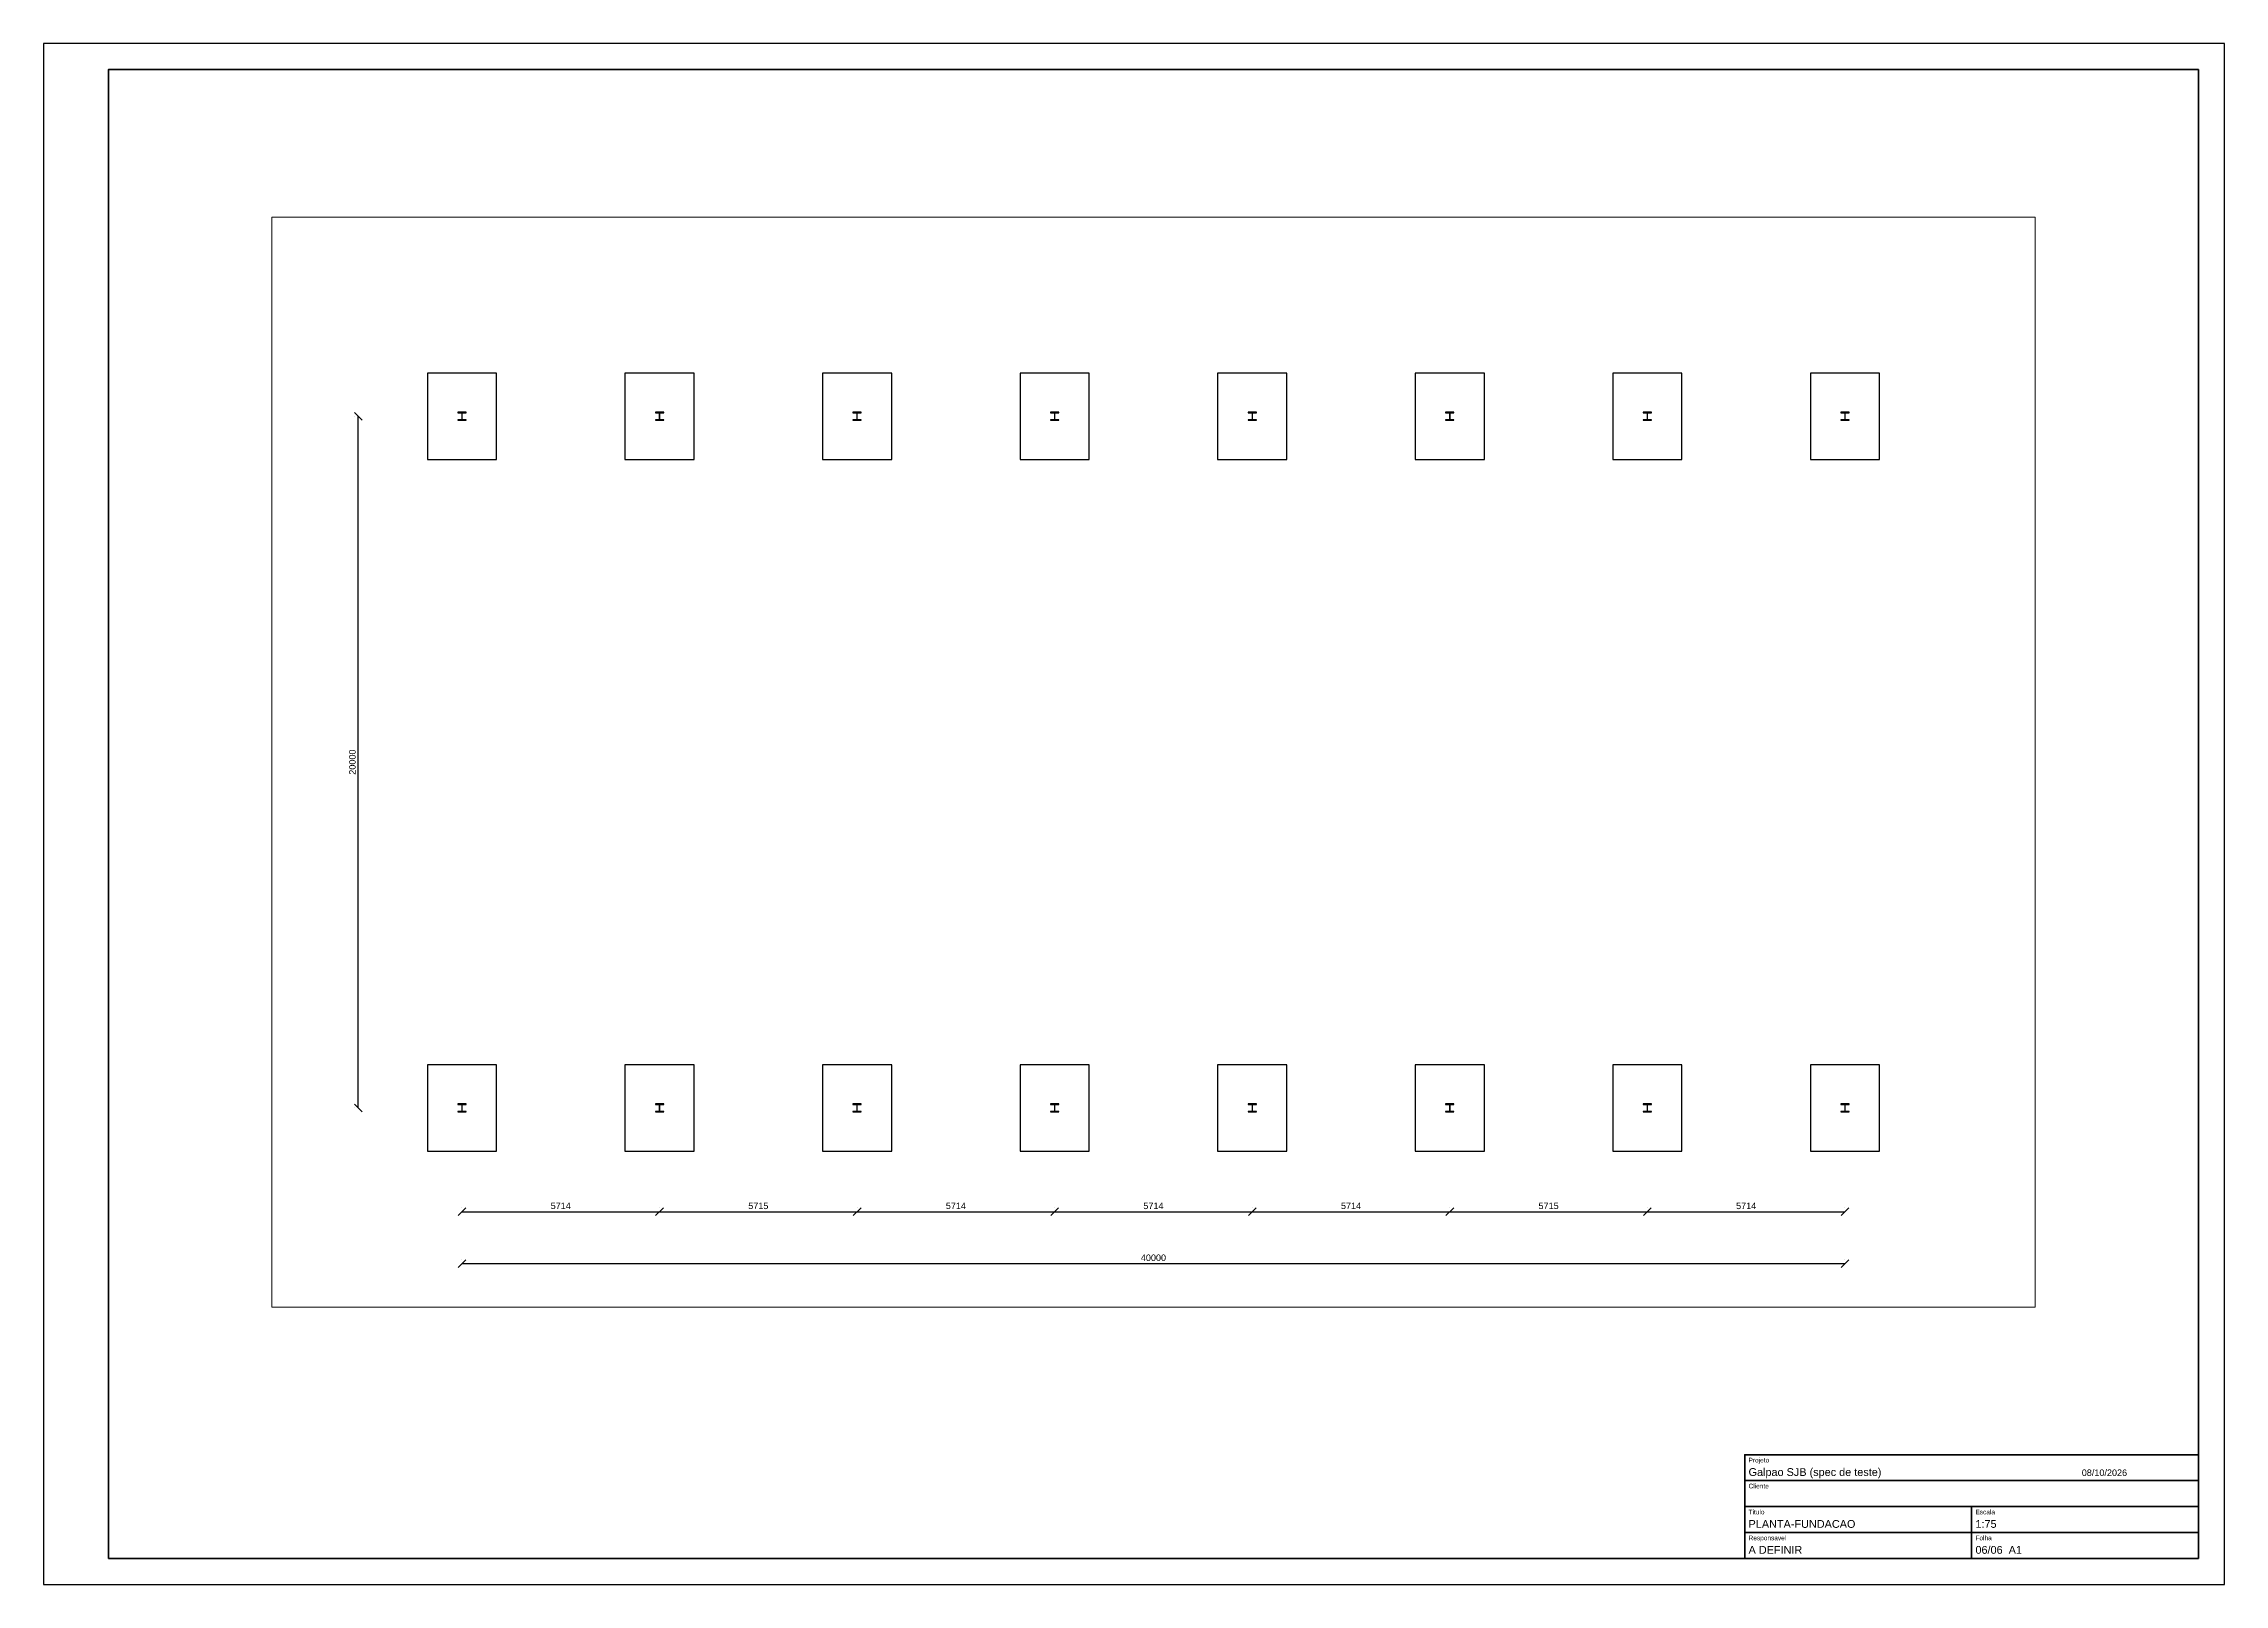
# Paper-space layout '06-PLANTA-FUNDACAO' of a CAD drawing. Header units: millimetres. Extents: x 0 to 841, y 0 to 594.
# The model-space entities are those that its viewports show. They can reach past a viewport. Long polylines and large blocks are cut down to what shows.
import ezdxf

# ---------------------------------------------------------------- set-up
doc = ezdxf.new("R2010")
doc.units = ezdxf.units.MM
for name, color, linetype, lineweight in [('ANOT-COTA', 7, 'Continuous', 13), ('EST-PILAR', 1, 'Continuous', 25), ('FOLHA-CARIMBO', 7, 'Continuous', 35), ('FUN-BLOCO', 6, 'Continuous', 25)]:
    doc.layers.add(name, color=color, linetype=linetype, lineweight=lineweight)
doc.layers.add('FOLHA-VIEWPORT', color=8, linetype='Continuous', plot=False)
doc.styles.add('TEXTO', font='arial.ttf')
doc.dimstyles.new('COTA-1-75', dxfattribs={"dimscale": 75, "dimtxt": 2.5, "dimasz": 2, "dimexe": 1.5, "dimexo": 1.5, "dimgap": 1, "dimtad": 1, "dimdec": 0, "dimtxsty": 'TEXTO', "dimtsz": 1.5, "dimcen": 2.5, "dimclrd": 256, "dimclre": 256, "dimclrt": 256, "dimazin": 3, "dimtfac": 1, "dimtmove": 0, "dimatfit": 3, "dimarcsym": 0})

# ---------------------------------------------------------------- blocks, each defined once
blk = doc.blocks.new('CARIMBO')
at = {"layer": 'FOLHA-CARIMBO'}
for p, q in [((0, 30), (175, 30)), ((0, 20), (175, 20)), ((87.5, 10), (87.5, 20)), ((0, 10), (175, 10)), ((87.5, 0), (87.5, 10))]:
    blk.add_line(p, q, dxfattribs=at)
blk.add_lwpolyline([(0, 0), (175, 0), (175, 40), (0, 40)], close=True, dxfattribs=at)
at = {"layer": 'FOLHA-CARIMBO', "style": 'TEXTO'}
for s, p in [('Projeto', (1.5, 37)), ('Cliente', (1.5, 27)), ('Titulo', (1.5, 17)), ('Escala', (89, 17)), ('Responsavel', (1.5, 7)), ('Folha', (89, 7))]:
    blk.add_text(s, height=1.8, dxfattribs=at).set_placement(p)
for tag, p, height in [('PROJETO', (1.5, 31.8), 3), ('DATA', (130, 31.8), 2.5), ('REVISAO', (155, 31.8), 2.5), ('CLIENTE', (1.5, 21.8), 3), ('TITULO', (1.5, 11.8), 3), ('ESCALA', (89, 11.8), 3), ('RESPONSAVEL', (1.5, 1.8), 3), ('FOLHA', (89, 1.8), 3)]:
    blk.add_attdef(tag, p, '', height=height, dxfattribs=at)

msp = doc.modelspace()

# ---------------------------------------------------------------- linework, layer by layer
at = {"layer": 'EST-PILAR'}
for p, q in [((246620, 25872.5), (246380, 25872.5)), ((246380, 25872.5), (246380, 25860.5)), ((246620, 25860.5), (246620, 25872.5)), ((252334.3, 25872.5), (252094.3, 25872.5)), ((252094.3, 25872.5), (252094.3, 25860.5)), ((252334.3, 25860.5), (252334.3, 25872.5)), ((258048.6, 25872.5), (257808.6, 25872.5)), ((257808.6, 25872.5), (257808.6, 25860.5)), ((258048.6, 25860.5), (258048.6, 25872.5)), ((263762.9, 25872.5), (263522.9, 25872.5)), ((263522.9, 25872.5), (263522.9, 25860.5)), ((263762.9, 25860.5), (263762.9, 25872.5)), ((269477.1, 25872.5), (269237.1, 25872.5)), ((269237.1, 25872.5), (269237.1, 25860.5)), ((269477.1, 25860.5), (269477.1, 25872.5)), ((275191.4, 25872.5), (274951.4, 25872.5)), ((274951.4, 25872.5), (274951.4, 25860.5)), ((275191.4, 25860.5), (275191.4, 25872.5)), ((280905.7, 25872.5), (280665.7, 25872.5)), ((280665.7, 25872.5), (280665.7, 25860.5)), ((280905.7, 25860.5), (280905.7, 25872.5)), ((286620, 25872.5), (286380, 25872.5)), ((286380, 25872.5), (286380, 25860.5)), ((286620, 25860.5), (286620, 25872.5)), ((246380, 25860.5), (246496.2, 25860.5)), ((246496.2, 25654.5), (246380, 25654.5)), ((246380, 25654.5), (246380, 25642.5)), ((246380, 25642.5), (246620, 25642.5)), ((246496.2, 25860.5), (246496.2, 25654.5)), ((246503.7, 25654.5), (246503.7, 25860.5)), ((246503.7, 25860.5), (246620, 25860.5)), ((246620, 25654.5), (246503.7, 25654.5)), ((246620, 25642.5), (246620, 25654.5)), ((252094.3, 25860.5), (252210.5, 25860.5)), ((252210.5, 25654.5), (252094.3, 25654.5)), ((252094.3, 25654.5), (252094.3, 25642.5)), ((252094.3, 25642.5), (252334.3, 25642.5)), ((252210.5, 25860.5), (252210.5, 25654.5)), ((252218, 25654.5), (252218, 25860.5)), ((252218, 25860.5), (252334.3, 25860.5)), ((252334.3, 25654.5), (252218, 25654.5)), ((252334.3, 25642.5), (252334.3, 25654.5)), ((257808.6, 25860.5), (257924.8, 25860.5)), ((257924.8, 25654.5), (257808.6, 25654.5)), ((257808.6, 25654.5), (257808.6, 25642.5)), ((257808.6, 25642.5), (258048.6, 25642.5)), ((257924.8, 25860.5), (257924.8, 25654.5)), ((257932.3, 25654.5), (257932.3, 25860.5)), ((257932.3, 25860.5), (258048.6, 25860.5)), ((258048.6, 25654.5), (257932.3, 25654.5)), ((258048.6, 25642.5), (258048.6, 25654.5)), ((263522.9, 25860.5), (263639.1, 25860.5)), ((263639.1, 25654.5), (263522.9, 25654.5)), ((263522.9, 25654.5), (263522.9, 25642.5)), ((263522.9, 25642.5), (263762.9, 25642.5)), ((263639.1, 25860.5), (263639.1, 25654.5)), ((263646.6, 25654.5), (263646.6, 25860.5)), ((263646.6, 25860.5), (263762.9, 25860.5)), ((263762.9, 25654.5), (263646.6, 25654.5)), ((263762.9, 25642.5), (263762.9, 25654.5)), ((269237.1, 25860.5), (269353.4, 25860.5)), ((269353.4, 25654.5), (269237.1, 25654.5)), ((269237.1, 25654.5), (269237.1, 25642.5)), ((269237.1, 25642.5), (269477.1, 25642.5)), ((269353.4, 25860.5), (269353.4, 25654.5)), ((269360.9, 25654.5), (269360.9, 25860.5)), ((269360.9, 25860.5), (269477.1, 25860.5)), ((269477.1, 25654.5), (269360.9, 25654.5)), ((269477.1, 25642.5), (269477.1, 25654.5)), ((274951.4, 25860.5), (275067.7, 25860.5)), ((275067.7, 25654.5), (274951.4, 25654.5)), ((274951.4, 25654.5), (274951.4, 25642.5)), ((274951.4, 25642.5), (275191.4, 25642.5)), ((275067.7, 25860.5), (275067.7, 25654.5)), ((275075.2, 25654.5), (275075.2, 25860.5)), ((275075.2, 25860.5), (275191.4, 25860.5)), ((275191.4, 25654.5), (275075.2, 25654.5)), ((275191.4, 25642.5), (275191.4, 25654.5)), ((280665.7, 25860.5), (280782, 25860.5)), ((280782, 25654.5), (280665.7, 25654.5)), ((280665.7, 25654.5), (280665.7, 25642.5)), ((280665.7, 25642.5), (280905.7, 25642.5)), ((280782, 25860.5), (280782, 25654.5)), ((280789.5, 25654.5), (280789.5, 25860.5)), ((280789.5, 25860.5), (280905.7, 25860.5)), ((280905.7, 25654.5), (280789.5, 25654.5)), ((280905.7, 25642.5), (280905.7, 25654.5)), ((286380, 25860.5), (286496.2, 25860.5)), ((286496.2, 25654.5), (286380, 25654.5)), ((286380, 25654.5), (286380, 25642.5)), ((286380, 25642.5), (286620, 25642.5)), ((286496.2, 25860.5), (286496.2, 25654.5)), ((286503.7, 25654.5), (286503.7, 25860.5)), ((286503.7, 25860.5), (286620, 25860.5)), ((286620, 25654.5), (286503.7, 25654.5)), ((286620, 25642.5), (286620, 25654.5)), ((246620, 5872.5), (246380, 5872.5)), ((246380, 5872.5), (246380, 5860.5)), ((246380, 5860.5), (246496.2, 5860.5)), ((246496.2, 5860.5), (246496.2, 5654.5)), ((246503.7, 5654.5), (246503.7, 5860.5)), ((246503.7, 5860.5), (246620, 5860.5)), ((246620, 5860.5), (246620, 5872.5)), ((252334.3, 5872.5), (252094.3, 5872.5)), ((252094.3, 5872.5), (252094.3, 5860.5)), ((252094.3, 5860.5), (252210.5, 5860.5)), ((252210.5, 5860.5), (252210.5, 5654.5)), ((252218, 5654.5), (252218, 5860.5)), ((252218, 5860.5), (252334.3, 5860.5)), ((252334.3, 5860.5), (252334.3, 5872.5)), ((258048.6, 5872.5), (257808.6, 5872.5)), ((257808.6, 5872.5), (257808.6, 5860.5)), ((257808.6, 5860.5), (257924.8, 5860.5)), ((257924.8, 5860.5), (257924.8, 5654.5)), ((257932.3, 5654.5), (257932.3, 5860.5)), ((257932.3, 5860.5), (258048.6, 5860.5)), ((258048.6, 5860.5), (258048.6, 5872.5)), ((263762.9, 5872.5), (263522.9, 5872.5)), ((263522.9, 5872.5), (263522.9, 5860.5)), ((263522.9, 5860.5), (263639.1, 5860.5)), ((263639.1, 5860.5), (263639.1, 5654.5)), ((263646.6, 5654.5), (263646.6, 5860.5)), ((263646.6, 5860.5), (263762.9, 5860.5)), ((263762.9, 5860.5), (263762.9, 5872.5)), ((269477.1, 5872.5), (269237.1, 5872.5)), ((269237.1, 5872.5), (269237.1, 5860.5)), ((269237.1, 5860.5), (269353.4, 5860.5)), ((269353.4, 5860.5), (269353.4, 5654.5)), ((269360.9, 5654.5), (269360.9, 5860.5)), ((269360.9, 5860.5), (269477.1, 5860.5)), ((269477.1, 5860.5), (269477.1, 5872.5)), ((275191.4, 5872.5), (274951.4, 5872.5)), ((274951.4, 5872.5), (274951.4, 5860.5)), ((274951.4, 5860.5), (275067.7, 5860.5)), ((275067.7, 5860.5), (275067.7, 5654.5)), ((275075.2, 5654.5), (275075.2, 5860.5)), ((275075.2, 5860.5), (275191.4, 5860.5)), ((275191.4, 5860.5), (275191.4, 5872.5)), ((280905.7, 5872.5), (280665.7, 5872.5)), ((280665.7, 5872.5), (280665.7, 5860.5)), ((280665.7, 5860.5), (280782, 5860.5)), ((280782, 5860.5), (280782, 5654.5)), ((280789.5, 5654.5), (280789.5, 5860.5)), ((280789.5, 5860.5), (280905.7, 5860.5)), ((280905.7, 5860.5), (280905.7, 5872.5)), ((286620, 5872.5), (286380, 5872.5)), ((286380, 5872.5), (286380, 5860.5)), ((286380, 5860.5), (286496.2, 5860.5)), ((286496.2, 5860.5), (286496.2, 5654.5)), ((286503.7, 5654.5), (286503.7, 5860.5)), ((286503.7, 5860.5), (286620, 5860.5)), ((286620, 5860.5), (286620, 5872.5)), ((246496.2, 5654.5), (246380, 5654.5)), ((246380, 5654.5), (246380, 5642.5)), ((246380, 5642.5), (246620, 5642.5)), ((246620, 5654.5), (246503.7, 5654.5)), ((246620, 5642.5), (246620, 5654.5)), ((252210.5, 5654.5), (252094.3, 5654.5)), ((252094.3, 5654.5), (252094.3, 5642.5)), ((252094.3, 5642.5), (252334.3, 5642.5)), ((252334.3, 5654.5), (252218, 5654.5)), ((252334.3, 5642.5), (252334.3, 5654.5)), ((257924.8, 5654.5), (257808.6, 5654.5)), ((257808.6, 5654.5), (257808.6, 5642.5)), ((257808.6, 5642.5), (258048.6, 5642.5)), ((258048.6, 5654.5), (257932.3, 5654.5)), ((258048.6, 5642.5), (258048.6, 5654.5)), ((263639.1, 5654.5), (263522.9, 5654.5)), ((263522.9, 5654.5), (263522.9, 5642.5)), ((263522.9, 5642.5), (263762.9, 5642.5)), ((263762.9, 5654.5), (263646.6, 5654.5)), ((263762.9, 5642.5), (263762.9, 5654.5)), ((269353.4, 5654.5), (269237.1, 5654.5)), ((269237.1, 5654.5), (269237.1, 5642.5)), ((269237.1, 5642.5), (269477.1, 5642.5)), ((269477.1, 5654.5), (269360.9, 5654.5)), ((269477.1, 5642.5), (269477.1, 5654.5)), ((275067.7, 5654.5), (274951.4, 5654.5)), ((274951.4, 5654.5), (274951.4, 5642.5)), ((274951.4, 5642.5), (275191.4, 5642.5)), ((275191.4, 5654.5), (275075.2, 5654.5)), ((275191.4, 5642.5), (275191.4, 5654.5)), ((280782, 5654.5), (280665.7, 5654.5)), ((280665.7, 5654.5), (280665.7, 5642.5)), ((280665.7, 5642.5), (280905.7, 5642.5)), ((280905.7, 5654.5), (280789.5, 5654.5)), ((280905.7, 5642.5), (280905.7, 5654.5)), ((286496.2, 5654.5), (286380, 5654.5)), ((286380, 5654.5), (286380, 5642.5)), ((286380, 5642.5), (286620, 5642.5)), ((286620, 5654.5), (286503.7, 5654.5)), ((286620, 5642.5), (286620, 5654.5))]:
    msp.add_line(p, q, dxfattribs=at)
at = {"layer": 'FUN-BLOCO'}
for p, q in [((245500, 27007.5), (245500, 24507.5)), ((247500, 27007.5), (245500, 27007.5)), ((247500, 24507.5), (247500, 27007.5)), ((251214.3, 27007.5), (251214.3, 24507.5)), ((253214.3, 27007.5), (251214.3, 27007.5)), ((253214.3, 24507.5), (253214.3, 27007.5)), ((256928.6, 27007.5), (256928.6, 24507.5)), ((258928.6, 27007.5), (256928.6, 27007.5)), ((258928.6, 24507.5), (258928.6, 27007.5)), ((262642.9, 27007.5), (262642.9, 24507.5)), ((264642.9, 27007.5), (262642.9, 27007.5)), ((264642.9, 24507.5), (264642.9, 27007.5)), ((268357.1, 27007.5), (268357.1, 24507.5)), ((270357.1, 27007.5), (268357.1, 27007.5)), ((270357.1, 24507.5), (270357.1, 27007.5)), ((274071.4, 27007.5), (274071.4, 24507.5)), ((276071.4, 27007.5), (274071.4, 27007.5)), ((276071.4, 24507.5), (276071.4, 27007.5)), ((279785.7, 27007.5), (279785.7, 24507.5)), ((281785.7, 27007.5), (279785.7, 27007.5)), ((281785.7, 24507.5), (281785.7, 27007.5)), ((285500, 27007.5), (285500, 24507.5)), ((287500, 27007.5), (285500, 27007.5)), ((287500, 24507.5), (287500, 27007.5)), ((245500, 24507.5), (247500, 24507.5)), ((251214.3, 24507.5), (253214.3, 24507.5)), ((256928.6, 24507.5), (258928.6, 24507.5)), ((262642.9, 24507.5), (264642.9, 24507.5)), ((268357.1, 24507.5), (270357.1, 24507.5)), ((274071.4, 24507.5), (276071.4, 24507.5)), ((279785.7, 24507.5), (281785.7, 24507.5)), ((285500, 24507.5), (287500, 24507.5)), ((245500, 7007.5), (245500, 4507.5)), ((247500, 7007.5), (245500, 7007.5)), ((247500, 4507.5), (247500, 7007.5)), ((251214.3, 7007.5), (251214.3, 4507.5)), ((253214.3, 7007.5), (251214.3, 7007.5)), ((253214.3, 4507.5), (253214.3, 7007.5)), ((256928.6, 7007.5), (256928.6, 4507.5)), ((258928.6, 7007.5), (256928.6, 7007.5)), ((258928.6, 4507.5), (258928.6, 7007.5)), ((262642.9, 7007.5), (262642.9, 4507.5)), ((264642.9, 7007.5), (262642.9, 7007.5)), ((264642.9, 4507.5), (264642.9, 7007.5)), ((268357.1, 7007.5), (268357.1, 4507.5)), ((270357.1, 7007.5), (268357.1, 7007.5)), ((270357.1, 4507.5), (270357.1, 7007.5)), ((274071.4, 7007.5), (274071.4, 4507.5)), ((276071.4, 7007.5), (274071.4, 7007.5)), ((276071.4, 4507.5), (276071.4, 7007.5)), ((279785.7, 7007.5), (279785.7, 4507.5)), ((281785.7, 7007.5), (279785.7, 7007.5)), ((281785.7, 4507.5), (281785.7, 7007.5)), ((285500, 7007.5), (285500, 4507.5)), ((287500, 7007.5), (285500, 7007.5)), ((287500, 4507.5), (287500, 7007.5)), ((245500, 4507.5), (247500, 4507.5)), ((251214.3, 4507.5), (253214.3, 4507.5)), ((256928.6, 4507.5), (258928.6, 4507.5)), ((262642.9, 4507.5), (264642.9, 4507.5)), ((268357.1, 4507.5), (270357.1, 4507.5)), ((274071.4, 4507.5), (276071.4, 4507.5)), ((279785.7, 4507.5), (281785.7, 4507.5)), ((285500, 4507.5), (287500, 4507.5))]:
    msp.add_line(p, q, dxfattribs=at)

# ---------------------------------------------------------------- dimensions: what is measured, and where the dimension line sits
at = {"layer": 'ANOT-COTA'}
msp.add_linear_dim(base=(243500, 5757.5), p1=(243500, 5757.5), p2=(243500, 25757.5), angle=90, dimstyle='COTA-1-75', dxfattribs=at).render()
for base, p1, p2 in [((246500, 2757.5), (246500, 2757.5), (252214, 2757.5)), ((252214, 2757.5), (252214, 2757.5), (257929, 2757.5)), ((257929, 2757.5), (257929, 2757.5), (263643, 2757.5)), ((263643, 2757.5), (263643, 2757.5), (269357, 2757.5)), ((269357, 2757.5), (269357, 2757.5), (275071, 2757.5)), ((275071, 2757.5), (275071, 2757.5), (280786, 2757.5)), ((280786, 2757.5), (280786, 2757.5), (286500, 2757.5)), ((246500, 1257.5), (246500, 1257.5), (286500, 1257.5))]:
    msp.add_linear_dim(base=base, p1=p1, p2=p2, dimstyle='COTA-1-75', dxfattribs=at).render()

psp = doc.layouts.new('06-PLANTA-FUNDACAO')

# ---------------------------------------------------------------- linework, layer by layer
at = {"layer": 'FOLHA-CARIMBO'}
psp.add_lwpolyline([(25, 10), (831, 10), (831, 584), (25, 584)], close=True, dxfattribs=at)
at = {"layer": 'FOLHA-VIEWPORT'}
psp.add_lwpolyline([(0, 0), (841, 0), (841, 594), (0, 594)], close=True, dxfattribs=at)

# ---------------------------------------------------------------- block references
at = {"layer": 'FOLHA-CARIMBO'}
psp.add_blockref('CARIMBO', (656, 10), dxfattribs=at).add_auto_attribs({'PROJETO': 'Galpao SJB (spec de teste)', 'TITULO': 'PLANTA-FUNDACAO', 'ESCALA': '1:75', 'RESPONSAVEL': 'A DEFINIR', 'FOLHA': '06/06  A1', 'DATA': '08/10/2026'})

# ---------------------------------------------------------------- viewports
at = {"layer": 'FOLHA-VIEWPORT'}
psp.add_viewport(center=(428, 317), size=(680, 420.1993), view_center_point=(266500, 15757.48), view_height=31514.9502, dxfattribs=at)

doc.saveas('drawing.dxf')
